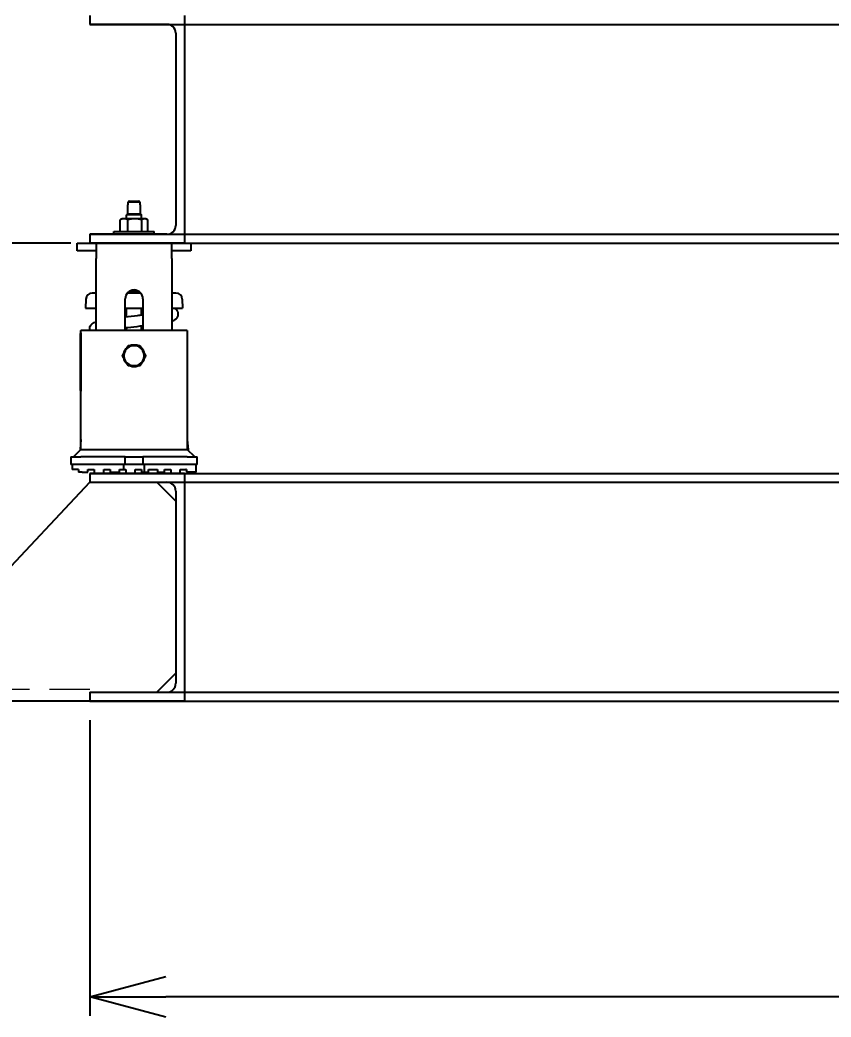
# Model space of a CAD drawing. Header units: inches. Extents: x 707 to 13003, y 909 to 9309.
# Drawn here: x 7180 to 7821, y 1107 to 1895 of the extents above; entities that cross this region are included whole.
import ezdxf

# ---------------------------------------------------------------- set-up
doc = ezdxf.new("R2010")
doc.units = ezdxf.units.IN
doc.header["$MEASUREMENT"] = 0
doc.linetypes.add('HIDDEN', pattern=[9.525, 6.35, -3.175])
doc.layers.add('HIDDEN', color=6, linetype='HIDDEN', lineweight=18)
doc.styles.get("Standard").update_dxf_attribs({"font": 'Arial.ttf'})
doc.dimstyles.new('ISO-25', dxfattribs={"dimscale": 5, "dimtxt": 15, "dimasz": 12, "dimexe": 3, "dimexo": 3, "dimgap": 4, "dimtad": 1, "dimdsep": 46, "dimtxsty": 'Standard', "dimblk": 'OPEN30', "dimcen": 4, "dimclrd": 3, "dimclre": 3, "dimclrt": 3, "dimadec": 0, "dimazin": 0, "dimtfac": 1, "dimtmove": 0, "dimatfit": 3, "dimldrblk": 'OPEN30', "dimfxl": 1, "dimarcsym": 0})

# ---------------------------------------------------------------- blocks, each defined once
blk = doc.blocks.new('_Open30')
at = {"color": 0, "linetype": 'ByBlock', "lineweight": -2}
for p, q in [((-1, 0.268), (0, 0)), ((0, 0), (-1, -0.268)), ((0, 0), (-1, 0))]:
    blk.add_line(p, q, dxfattribs=at)
blk = doc.blocks.new('*D163')
at = {"color": 3, "lineweight": -2, "transparency": 16777216}
for p, q in [((7235.24, 1341.69), (7235.24, 1107.91)), ((9265.24, 1341.69), (9265.24, 1107.91)), ((9205.24, 1122.91), (7295.24, 1122.91))]:
    blk.add_line(p, q, dxfattribs=at)
at = {"layer": 'Defpoints', "color": 0, "transparency": 16777216}
for p in [(7235.24, 1356.69), (9265.24, 1356.69), (7235.24, 1122.91)]:
    blk.add_point(p, dxfattribs=at)
at = {"color": 3, "lineweight": -2, "transparency": 16777216, "xscale": 60, "yscale": 60, "zscale": 60, "rotation": 180}
blk.add_blockref('_Open30', (7235.24, 1122.91), dxfattribs=at)
at = {"color": 3, "lineweight": -2, "transparency": 16777216, "xscale": 60, "yscale": 60, "zscale": 60}
blk.add_blockref('_Open30', (9265.24, 1122.91), dxfattribs=at)
at = {"color": 3, "transparency": 16777216, "insert": (8250.24, 1181.23), "char_height": 75, "attachment_point": 5}
blk.add_mtext('2030', dxfattribs=at)
blk = doc.blocks.new('BKM-2')
at = {"color": 2}
for p, q in [((-4.9, 32.3), (-4.9, 30.3)), ((4.9, 32.3), (-4.9, 32.3)), ((-3.87, 33.3), (3.87, 33.3)), ((4.9, 30.3), (4.9, 32.3)), ((-5, 30.3), (-4.9, 30.3)), ((-5, 23.3), (-5, 30.3)), ((4.9, 30.3), (5, 30.3)), ((5, 23.3), (5, 30.3)), ((-10.95, 9.3), (-10.95, 18.45)), ((-9.5, 19.3), (-10.61, 18.66)), ((-7.92, 19.3), (-9.5, 19.3)), ((0.58, 19.3), (-7.92, 19.3)), ((-5, 23.3), (-6, 22.3)), ((6, 22.3), (-6, 22.3)), ((-6, 19.3), (-6, 22.3)), ((-5, 23.3), (5, 23.3)), ((-4.89, 9.3), (-4.89, 18.45)), ((8.5, 19.3), (0.58, 19.3)), ((5, 23.3), (6, 22.3)), ((6, 19.3), (6, 22.3)), ((6.06, 9.3), (6.06, 18.45)), ((9.5, 19.3), (8.5, 19.3)), ((9.5, 19.3), (10.61, 18.66)), ((10.95, 9.3), (10.95, 18.45)), ((-16, 9.3), (16, 9.3)), ((-16, 7), (-16, 9.3)), ((16, 7), (16, 9.3)), ((-30, 0), (30, 0)), ((30, 0), (45, 0)), ((30, -12), (30, 0)), ((45, 0), (45, -6)), ((-45, 0), (-30, 0)), ((-45, -6), (-45, 0)), ((-30, -6), (-45, -6)), ((-30, 0), (-30, -12)), ((45, -6), (30, -6)), ((-30, -69), (-30, -12)), ((30, -12), (30, -69)), ((3.61, -38), (-3.61, -38)), ((-38.13, -44.37), (-38.31, -51.5)), ((-30, -39.5), (-33.13, -39.5)), ((-7, -69), (-7, -44)), ((5.36, -39.5), (-5.36, -39.5)), ((7, -44), (7, -69)), ((33.13, -39.5), (30, -39.5)), ((38.13, -44.37), (38.31, -51.5)), ((-38.31, -51.5), (-30, -51.5)), ((-7, -51.5), (7, -51.5)), ((-6, -58.2), (-6, -51.5)), ((6, -56.77), (6, -51.5)), ((30, -51.5), (38.31, -51.5)), ((-42.1, -69.5), (-42.3, -69.5)), ((-42.3, -69.5), (-42.3, -71.5)), ((-42, -69), (-42.1, -69)), ((-42.1, -71), (-42.1, -69)), ((-42, -163), (-42, -69)), ((-33, -69), (-42, -69)), ((33, -69), (-33, -69)), ((-6, -69), (-6, -66.76)), ((6, -69), (6, -65.33)), ((42, -69), (33, -69)), ((42, -69), (42, -163)), ((-42.3, -116.5), (-42.3, -71.5)), ((-42.1, -71), (-42.1, -117)), ((0.3, -81), (0.3, -80.51)), ((0.5, -81), (0.5, -80.51)), ((1.3, -80.6), (1.3, -81)), ((-42.3, -116.5), (-42.3, -118.5)), ((-42.1, -119), (-42.1, -117)), ((-42.1, -118.5), (-42.3, -118.5)), ((-42.1, -119), (-42, -119)), ((-42, -155.29), (-42.75, -163)), ((42, -155.29), (42.75, -163)), ((-42, -163), (-48, -169)), ((-42.75, -163), (-42, -163)), ((-42.75, -163), (-42.75, -163.75)), ((-42, -163), (-33, -163)), ((-33, -163), (33, -163)), ((33, -163), (42, -163)), ((42, -163), (42.75, -163)), ((48, -169), (42, -163)), ((42.75, -163), (42.75, -163.75)), ((-50, -169), (-42, -169)), ((-50, -169), (-50, -175)), ((-7, -169), (-42, -169)), ((-7, -175), (-7, -169)), ((-7, -169), (7, -169)), ((42, -169), (7, -169)), ((7, -169), (7, -175)), ((42, -169), (50, -169)), ((50, -175), (50, -169)), ((-42, -175), (-50, -175)), ((-49, -175), (-49, -179)), ((-44, -179), (-49, -179)), ((-44, -179), (-44, -181)), ((-41, -181), (-44, -181)), ((-7, -175), (-42, -175)), ((-41, -181), (-36.5, -181)), ((-36.5, -179), (-31.5, -179)), ((-36.5, -181), (-36.5, -179)), ((-31.5, -179), (-31.5, -182)), ((-24, -179), (-19, -179)), ((-24, -182), (-24, -179)), ((-19, -179), (-19, -181)), ((-19, -181), (-11.5, -181)), ((-11.5, -179), (-8, -179)), ((-11.5, -181), (-11.5, -179)), ((-8, -179), (-8, -175)), ((-8, -179), (-6.5, -179)), ((7, -175), (-7, -175)), ((-6.5, -179), (-6.5, -182)), ((1, -179), (6, -179)), ((1, -182), (1, -179)), ((6, -179), (6, -181)), ((6, -181), (8, -181)), ((42, -175), (7, -175)), ((8, -175), (8, -181)), ((8, -181), (11.5, -181)), ((11.5, -179), (18.5, -179)), ((11.5, -181), (11.5, -179)), ((18.5, -179), (18.5, -181)), ((18.5, -181), (24, -181)), ((24, -179), (29, -179)), ((24, -181), (24, -179)), ((29, -179), (29, -182)), ((36.5, -182), (36.5, -179)), ((36.5, -179), (41, -179)), ((41.5, -179), (41, -179)), ((41.5, -179), (41.5, -181)), ((49, -181), (41.5, -181)), ((50, -175), (42, -175)), ((49, -181), (49, -175)), ((-31.5, -182), (-24, -182)), ((1, -182), (-6.5, -182)), ((29, -182), (36.5, -182))]:
    blk.add_line(p, q, dxfattribs=at)
for centre, radius, start, end in [((0, -44), 7, 0, 180), ((-33.13, -44.5), 5, 90, 178.5), ((33.13, -44.5), 5, 1.5, 90), ((0, -89), 8.5, 130.25008, 169.74992), ((0, -89), 8, 150, 210), ((0, -89), 8, 90, 150), ((0, -89), 8.5, 87.97242, 109.74992), ((0, -89), 8, 30, 90), ((0, -89), 8.5, 81.19758, 86.62771), ((0, -89), 8.5, 70.25008, 81.19758), ((0, -89), 8.5, 10.25008, 49.74992), ((0, -89), 8, 330, 30), ((0, -89), 8.5, 190.25008, 229.74992), ((0, -89), 8, 210, 270), ((0, -89), 8, 270, 330), ((0, -89), 8.5, 310.25008, 349.74992), ((0, -89), 8.5, 250.25008, 289.74992)]:
    blk.add_arc(centre, radius, start, end, dxfattribs=at)
for points, weights in [([(-3.87, 33.3), (-4.33, 32.86), (-4.9, 32.3)], [1, 1.00656197997, 1]), ([(4.9, 32.3), (4.33, 32.86), (3.87, 33.3)], [1, 1.00656197996, 1]), ([(-7.92, 19.3), (-9.33, 19.3), (-10.95, 18.45)], [1, 1.0379548493, 1]), ([(-10.95, 18.45), (-10.78, 18.56), (-10.61, 18.66)], [1, 1.00478387788, 1.00836182356]), ([(-4.89, 18.45), (-6.51, 19.3), (-7.92, 19.3)], [1, 1.0379548493, 1]), ([(0.58, 19.3), (-1.96, 19.3), (-4.89, 18.45)], [1, 1.0379548493, 1]), ([(6.06, 18.45), (3.12, 19.3), (0.58, 19.3)], [1, 1.0379548493, 1]), ([(8.5, 19.3), (7.37, 19.3), (6.06, 18.45)], [1, 1.0379548493, 1]), ([(10.95, 18.45), (9.64, 19.3), (8.5, 19.3)], [1, 1.0379548493, 1]), ([(-9.24, -89), (-8, -86.86), (-6.93, -85)], [1, 1.0379548493, 1]), ([(-6.93, -85), (-5.86, -83.14), (-4.62, -81)], [1, 1.0379548493, 1]), ([(-4.62, -81), (-2.14, -81), (0, -81)], [1, 1.0379548493, 1]), ([(0, -81), (2.14, -81), (4.62, -81)], [1, 1.0379548493, 1]), ([(4.62, -81), (5.86, -83.14), (6.93, -85)], [1, 1.0379548493, 1]), ([(6.93, -85), (8, -86.86), (9.24, -89)], [1, 1.0379548493, 1]), ([(-6.93, -93), (-8, -91.14), (-9.24, -89)], [1, 1.0379548493, 1]), ([(-4.62, -97), (-5.86, -94.86), (-6.93, -93)], [1, 1.0379548493, 1]), ([(6.93, -93), (5.86, -94.86), (4.62, -97)], [1, 1.0379548493, 1]), ([(9.24, -89), (8, -91.14), (6.93, -93)], [1, 1.0379548493, 1]), ([(0, -97), (-2.14, -97), (-4.62, -97)], [1, 1.0379548493, 1]), ([(4.62, -97), (2.14, -97), (0, -97)], [1, 1.0379548493, 1])]:
    blk.add_rational_spline(points, weights, degree=2, dxfattribs=at)
for points in [[(-6, -53.9), (-6.33, -53.86), (-6.67, -53.82), (-7, -53.78)], [(7, -55.45), (6.67, -55.41), (6.33, -55.37), (6, -55.33)], [(-6, -68.2), (-6.33, -68.16), (-6.67, -68.12), (-7, -68.08)]]:
    blk.add_open_spline(points, degree=3, dxfattribs=at)
for points, knots in [([(30, -61.44), (30.77, -61.19), (31.49, -60.91), (32.8, -60.15), (33.41, -59.76), (34.41, -58.41), (34.79, -57.7), (35.04, -56.22), (35.01, -55.54), (34.72, -54.33), (34.46, -53.81), (33.85, -52.89), (33.49, -52.54), (32.75, -51.92), (32.37, -51.69), (32.01, -51.5)], [31.3862977, 31.3862977, 31.3862977, 31.3862977, 31.5513234, 31.5513234, 31.6672493, 31.6672493, 31.7350523, 31.7350523, 31.7840677, 31.7840677, 31.8341749, 31.8341749, 31.8979152, 31.8979152, 31.9768495, 31.9768495, 31.9768495, 31.9768495]), ([(-34.75, -69), (-34.82, -68.8), (-34.88, -68.58), (-35.04, -67.73), (-35.02, -67.05), (-34.74, -65.83), (-34.49, -65.3), (-33.89, -64.37), (-33.53, -64.01), (-32.64, -63.26), (-32.15, -62.99), (-31.12, -62.49), (-30.58, -62.28), (-30, -62.09)], [28.5731032, 28.5731032, 28.5731032, 28.5731032, 28.591278, 28.591278, 28.6405341, 28.6405341, 28.6903643, 28.6903643, 28.7532009, 28.7532009, 28.8605204, 28.8605204, 28.9826956, 28.9826956, 28.9826956, 28.9826956]), ([(-7, -58.32), (-3.81, -57.93), (-0.53, -57.55), (4.15, -56.99), (5.59, -56.82), (7, -56.65)], [29.9718064, 29.9718064, 29.9718064, 29.9718064, 30.288611, 30.288611, 30.4313255, 30.4313255, 30.4313255, 30.4313255]), ([(-7, -66.88), (-6.33, -66.8), (-5.66, -66.72), (-1.76, -66.25), (1.56, -65.86), (5.55, -65.39), (6.28, -65.3), (7, -65.21)], [29.9375583, 29.9375583, 29.9375583, 29.9375583, 30.0050322, 30.0050322, 30.3253359, 30.3253359, 30.3970812, 30.3970812, 30.3970812, 30.3970812])]:
    blk.add_open_spline(points, degree=3, knots=knots, dxfattribs=at)
blk = doc.blocks.new('*D202')
at = {"color": 3, "lineweight": -2, "transparency": 16777216}
for p, q in [((6244.31, 3433.69), (6152.47, 3433.69)), ((6167.47, 3373.69), (6167.47, 1778.69)), ((7220.24, 1718.69), (6152.47, 1718.69))]:
    blk.add_line(p, q, dxfattribs=at)
at = {"layer": 'Defpoints', "color": 0, "transparency": 16777216}
for p in [(6259.31, 3433.69), (6167.47, 1718.69), (7235.24, 1718.69)]:
    blk.add_point(p, dxfattribs=at)
at = {"color": 3, "lineweight": -2, "transparency": 16777216, "xscale": 60, "yscale": 60, "zscale": 60}
for p, rotation in [((6167.47, 3433.69), 90), ((6167.47, 1718.69), 270)]:
    blk.add_blockref('_Open30', p, dxfattribs=dict(at, rotation=rotation))
at = {"color": 3, "transparency": 16777216, "insert": (6109.18, 2576.19), "char_height": 75, "attachment_point": 5, "rotation": 90}
blk.add_mtext('1715', dxfattribs=at)
blk = doc.blocks.new('*D204')
at = {"color": 3, "lineweight": -2, "transparency": 16777216}
for p, q in [((8340.05, 4606.69), (5894.15, 4606.69)), ((5909.15, 4546.69), (5909.15, 1416.69)), ((7100.24, 1356.69), (5894.15, 1356.69))]:
    blk.add_line(p, q, dxfattribs=at)
at = {"layer": 'Defpoints', "color": 0, "transparency": 16777216}
for p in [(8355.05, 4606.69), (5909.15, 1356.69), (7115.24, 1356.69)]:
    blk.add_point(p, dxfattribs=at)
at = {"color": 3, "lineweight": -2, "transparency": 16777216, "xscale": 60, "yscale": 60, "zscale": 60}
for p, rotation in [((5909.15, 4606.69), 90), ((5909.15, 1356.69), 270)]:
    blk.add_blockref('_Open30', p, dxfattribs=dict(at, rotation=rotation))
at = {"color": 3, "transparency": 16777216, "insert": (5839.98, 2971.69), "char_height": 75, "attachment_point": 5, "rotation": 90}
blk.add_mtext('~(3250)~', dxfattribs=at)
blk = doc.blocks.new('*D205')
at = {"color": 3, "lineweight": -2, "transparency": 16777216}
for p, q in [((7220.24, 1718.69), (6152.47, 1718.69)), ((6167.47, 1658.69), (6167.47, 1416.69)), ((7100.24, 1356.69), (6152.47, 1356.69))]:
    blk.add_line(p, q, dxfattribs=at)
at = {"layer": 'Defpoints', "color": 0, "transparency": 16777216}
for p in [(7235.24, 1718.69), (6167.47, 1356.69), (7115.24, 1356.69)]:
    blk.add_point(p, dxfattribs=at)
at = {"color": 3, "lineweight": -2, "transparency": 16777216, "xscale": 60, "yscale": 60, "zscale": 60}
for p, rotation in [((6167.47, 1718.69), 90), ((6167.47, 1356.69), 270)]:
    blk.add_blockref('_Open30', p, dxfattribs=dict(at, rotation=rotation))
at = {"color": 3, "transparency": 16777216, "insert": (6088.31, 1537.69), "char_height": 75, "attachment_point": 5, "rotation": 90}
blk.add_mtext('~(362)~', dxfattribs=at)

msp = doc.modelspace()

# ---------------------------------------------------------------- linework, layer by layer
for p, q in [((7235.239, 1898.69), (7235.239, 1891.69)), ((7235.239, 1891.69), (9265.239, 1891.69)), ((7296.239, 1891.69), (7235.239, 1891.69)), ((7235.239, 1725.69), (9265.239, 1725.69)), ((7235.239, 1725.69), (7235.239, 1718.69)), ((7296.239, 1725.69), (7235.239, 1725.69)), ((7235.239, 1718.69), (9265.239, 1718.69)), ((7310.239, 1718.69), (7235.239, 1718.69)), ((7115.239, 1401.69), (7235.239, 1529.69)), ((7235.239, 1536.69), (9265.239, 1536.69)), ((7235.239, 1536.69), (7235.239, 1529.69)), ((7310.239, 1536.69), (7235.239, 1536.69)), ((7235.239, 1529.69), (9265.239, 1529.69)), ((7235.239, 1529.69), (7296.239, 1529.69)), ((7235.239, 1356.69), (7115.239, 1356.69)), ((7235.239, 1363.69), (9265.239, 1363.69)), ((7235.239, 1363.69), (7235.239, 1356.69)), ((7235.239, 1363.69), (7296.239, 1363.69)), ((7235.239, 1356.69), (9265.239, 1356.69)), ((7310.239, 1356.69), (7235.239, 1356.69))]:
    msp.add_line(p, q)
at = {"ltscale": 7}
for p, q in [((7310.239, 1898.69), (7310.239, 1718.69)), ((7303.239, 1884.69), (7303.239, 1732.69)), ((7303.239, 1514.69), (7288.239, 1529.69)), ((7310.239, 1536.69), (7310.239, 1356.69)), ((7303.239, 1522.69), (7303.239, 1370.69)), ((7303.239, 1378.69), (7288.239, 1363.69))]:
    msp.add_line(p, q, dxfattribs=at)
for centre, start, end in [((7296.239, 1884.69), 0, 90), ((7296.239, 1732.69), 270, 0), ((7296.239, 1522.69), 0, 90), ((7296.239, 1370.69), 270, 0)]:
    msp.add_arc(centre, 7, start, end, dxfattribs=at)
at = {"layer": 'HIDDEN', "ltscale": 5}
msp.add_line((7235.239, 1365.69), (7115.239, 1365.69), dxfattribs=at)

# ---------------------------------------------------------------- block references
msp.add_blockref('BKM-2', (7270.239, 1718.69))

# ---------------------------------------------------------------- dimensions: what is measured, and where the dimension line sits
dim = msp.add_linear_dim(base=(5909.148, 1356.69), p1=(8355.049, 4606.69), p2=(7115.239, 1356.69), angle=90, text='~(<>)~', dimstyle='ISO-25')
dim.commit()
dim.dimension.update_dxf_attribs({"geometry": '*D204', "text_midpoint": (5909.148, 2971.69), "dimtype": 160})
for base, p1, p2, angle, picture, middle in [((6167.472, 1718.69), (6259.313, 3433.69), (7235.239, 1718.69), 90, '*D202', (6109.179, 2576.19)), ((7235.239, 1122.91), (9265.239, 1356.69), (7235.239, 1356.69), 180, '*D163', (8250.239, 1181.229))]:
    dim = msp.add_linear_dim(base=base, p1=p1, p2=p2, angle=angle, dimstyle='ISO-25')
    dim.commit()
    dim.dimension.update_dxf_attribs({"geometry": picture, "text_midpoint": middle})
dim = msp.add_linear_dim(base=(6167.472, 1356.69), p1=(7235.239, 1718.69), p2=(7115.239, 1356.69), angle=90, text='~(<>)~', dimstyle='ISO-25', override={"dimgap": 6})
dim.commit()
dim.dimension.update_dxf_attribs({"geometry": '*D205', "text_midpoint": (6167.472, 1537.69), "dimtype": 160})

doc.saveas('drawing.dxf')
